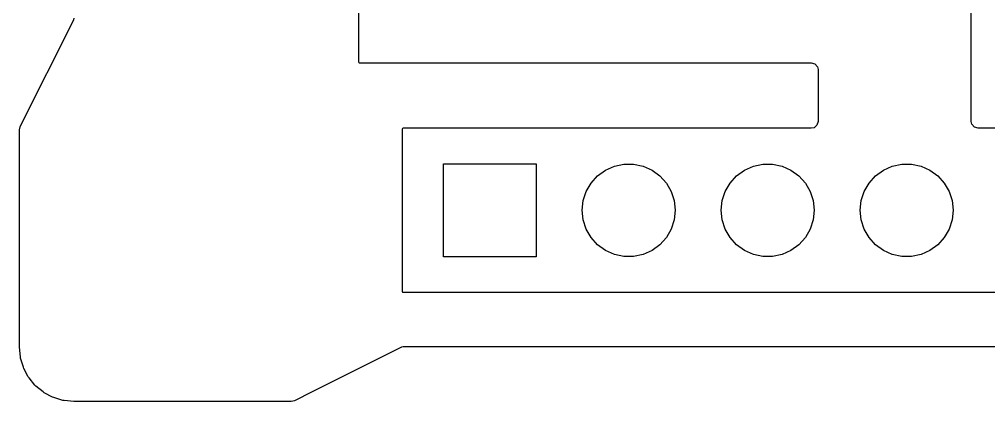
# Model space of a CAD drawing. Extents: x 4.72 to 6.3, y -4.69 to -3.11.
# Drawn here: x 4.724 to 5.422, y -4.685 to -4.41 of the extents above; entities that cross this region are included whole.
import ezdxf

# ---------------------------------------------------------------- set-up
doc = ezdxf.new("R2010")
doc.units = 0
doc.header["$MEASUREMENT"] = 0
doc.layers.add('BLACK', color=7, linetype='CONTINUOUS')

msp = doc.modelspace()

# ---------------------------------------------------------------- linework, layer by layer
at = {"layer": 'BLACK', "linetype": 'CONTINUOUS'}
for p, q in [((5.40945, -4.48323), (5.40945, -3.61489)), ((4.9685, -4.20132), (4.9685, -4.44023)), ((4.72501, -4.48698), (4.76352, -4.40997)), ((4.76352, -4.40997), (4.76378, -4.40887)), ((4.9685, -4.44023), (4.96868, -4.44083)), ((4.96868, -4.44083), (4.96873, -4.44088)), ((4.96873, -4.44088), (4.96904, -4.44094)), ((4.96904, -4.44094), (5.29425, -4.44094)), ((5.29425, -4.44094), (5.29693, -4.44173)), ((5.29693, -4.44173), (5.29876, -4.44384)), ((5.29876, -4.44384), (5.29921, -4.44591)), ((5.29921, -4.44591), (5.29921, -4.48323)), ((5.29921, -4.48323), (5.29843, -4.48591)), ((5.4099, -4.48529), (5.40945, -4.48323)), ((5.41173, -4.4874), (5.4099, -4.48529)), ((4.72441, -4.48936), (4.72493, -4.48714)), ((4.72441, -4.64543), (4.72441, -4.48936)), ((4.72493, -4.48714), (4.72501, -4.48698)), ((5.00007, -4.48842), (5, -4.48872)), ((5, -4.48872), (5, -4.60559)), ((5.00011, -4.48837), (5.00007, -4.48842)), ((5.00071, -4.48819), (5.00011, -4.48837)), ((5.29425, -4.48819), (5.00071, -4.48819)), ((5.29631, -4.48774), (5.29425, -4.48819)), ((5.29843, -4.48591), (5.29631, -4.48774)), ((5.41441, -4.48819), (5.41173, -4.4874)), ((6.02309, -4.48819), (5.41441, -4.48819)), ((5.02953, -4.58071), (5.02953, -4.51378)), ((5.02953, -4.51378), (5.09646, -4.51378)), ((5.09646, -4.51378), (5.09646, -4.58071)), ((5.1406, -4.52238), (5.14626, -4.51826)), ((5.14626, -4.51826), (5.15265, -4.51542)), ((5.15265, -4.51542), (5.15949, -4.51396)), ((5.15949, -4.51396), (5.16649, -4.51396)), ((5.16649, -4.51396), (5.17333, -4.51542)), ((5.17333, -4.51542), (5.17972, -4.51826)), ((5.17972, -4.51826), (5.18538, -4.52238)), ((5.2406, -4.52238), (5.24626, -4.51826)), ((5.24626, -4.51826), (5.25265, -4.51542)), ((5.25265, -4.51542), (5.25949, -4.51396)), ((5.25949, -4.51396), (5.26649, -4.51396)), ((5.26649, -4.51396), (5.27333, -4.51542)), ((5.27333, -4.51542), (5.27972, -4.51826)), ((5.27972, -4.51826), (5.28538, -4.52238)), ((5.3406, -4.52238), (5.34626, -4.51826)), ((5.34626, -4.51826), (5.35265, -4.51542)), ((5.35265, -4.51542), (5.35949, -4.51396)), ((5.35949, -4.51396), (5.36649, -4.51396)), ((5.36649, -4.51396), (5.37333, -4.51542)), ((5.37333, -4.51542), (5.37972, -4.51826)), ((5.37972, -4.51826), (5.38538, -4.52238)), ((5.13592, -4.52757), (5.1406, -4.52238)), ((5.18538, -4.52238), (5.19007, -4.52757)), ((5.23592, -4.52757), (5.2406, -4.52238)), ((5.28538, -4.52238), (5.29007, -4.52757)), ((5.33592, -4.52757), (5.3406, -4.52238)), ((5.38538, -4.52238), (5.39007, -4.52757)), ((5.13026, -4.54029), (5.13242, -4.53363)), ((5.13242, -4.53363), (5.13592, -4.52757)), ((5.19007, -4.52757), (5.19356, -4.53363)), ((5.19356, -4.53363), (5.19573, -4.54029)), ((5.23026, -4.54029), (5.23242, -4.53363)), ((5.23242, -4.53363), (5.23592, -4.52757)), ((5.29007, -4.52757), (5.29356, -4.53363)), ((5.29356, -4.53363), (5.29573, -4.54029)), ((5.33026, -4.54029), (5.33242, -4.53363)), ((5.33242, -4.53363), (5.33592, -4.52757)), ((5.39007, -4.52757), (5.39356, -4.53363)), ((5.39356, -4.53363), (5.39573, -4.54029)), ((5.12953, -4.54724), (5.13026, -4.54029)), ((5.19573, -4.54029), (5.19646, -4.54724)), ((5.22953, -4.54724), (5.23026, -4.54029)), ((5.29573, -4.54029), (5.29646, -4.54724)), ((5.32953, -4.54724), (5.33026, -4.54029)), ((5.39573, -4.54029), (5.39646, -4.54724)), ((5.13026, -4.5542), (5.12953, -4.54724)), ((5.19646, -4.54724), (5.19573, -4.5542)), ((5.23026, -4.5542), (5.22953, -4.54724)), ((5.29646, -4.54724), (5.29573, -4.5542)), ((5.33026, -4.5542), (5.32953, -4.54724)), ((5.39646, -4.54724), (5.39573, -4.5542)), ((5.13242, -4.56086), (5.13026, -4.5542)), ((5.19573, -4.5542), (5.19356, -4.56086)), ((5.23242, -4.56086), (5.23026, -4.5542)), ((5.29573, -4.5542), (5.29356, -4.56086)), ((5.33242, -4.56086), (5.33026, -4.5542)), ((5.39573, -4.5542), (5.39356, -4.56086)), ((5.13592, -4.56691), (5.13242, -4.56086)), ((5.19356, -4.56086), (5.19007, -4.56691)), ((5.23592, -4.56691), (5.23242, -4.56086)), ((5.29356, -4.56086), (5.29007, -4.56691)), ((5.33592, -4.56691), (5.33242, -4.56086)), ((5.39356, -4.56086), (5.39007, -4.56691)), ((5.1406, -4.57211), (5.13592, -4.56691)), ((5.19007, -4.56691), (5.18538, -4.57211)), ((5.2406, -4.57211), (5.23592, -4.56691)), ((5.29007, -4.56691), (5.28538, -4.57211)), ((5.3406, -4.57211), (5.33592, -4.56691)), ((5.39007, -4.56691), (5.38538, -4.57211)), ((5.14626, -4.57623), (5.1406, -4.57211)), ((5.18538, -4.57211), (5.17972, -4.57623)), ((5.24626, -4.57623), (5.2406, -4.57211)), ((5.28538, -4.57211), (5.27972, -4.57623)), ((5.34626, -4.57623), (5.3406, -4.57211)), ((5.38538, -4.57211), (5.37972, -4.57623)), ((5.09646, -4.58071), (5.02953, -4.58071)), ((5.15265, -4.57907), (5.14626, -4.57623)), ((5.15949, -4.58053), (5.15265, -4.57907)), ((5.16649, -4.58053), (5.15949, -4.58053)), ((5.17333, -4.57907), (5.16649, -4.58053)), ((5.17972, -4.57623), (5.17333, -4.57907)), ((5.25265, -4.57907), (5.24626, -4.57623)), ((5.25949, -4.58053), (5.25265, -4.57907)), ((5.26649, -4.58053), (5.25949, -4.58053)), ((5.27333, -4.57907), (5.26649, -4.58053)), ((5.27972, -4.57623), (5.27333, -4.57907)), ((5.35265, -4.57907), (5.34626, -4.57623)), ((5.35949, -4.58053), (5.35265, -4.57907)), ((5.36649, -4.58053), (5.35949, -4.58053)), ((5.37333, -4.57907), (5.36649, -4.58053)), ((5.37972, -4.57623), (5.37333, -4.57907)), ((5, -4.60559), (5.00018, -4.60619)), ((5.00018, -4.60619), (5.00023, -4.60623)), ((5.00023, -4.60623), (5.00053, -4.6063)), ((5.00053, -4.6063), (6.02291, -4.6063)), ((4.72443, -4.64591), (4.72441, -4.64543)), ((5.00058, -4.64567), (4.99948, -4.64593)), ((6.02304, -4.64567), (5.00058, -4.64567)), ((4.72512, -4.65286), (4.72443, -4.64591)), ((4.99948, -4.64593), (4.9482, -4.67157)), ((4.72531, -4.65382), (4.72512, -4.65286)), ((4.72726, -4.66027), (4.72531, -4.65382)), ((4.72764, -4.66117), (4.72726, -4.66027)), ((4.73081, -4.66711), (4.72764, -4.66117)), ((4.73135, -4.66792), (4.73081, -4.66711)), ((4.73563, -4.67313), (4.73135, -4.66792)), ((4.73632, -4.67382), (4.73563, -4.67313)), ((4.9482, -4.67157), (4.93515, -4.67809)), ((4.9482, -4.67157), (4.9482, -4.67157)), ((4.74153, -4.67809), (4.73632, -4.67382)), ((4.74234, -4.67863), (4.74153, -4.67809)), ((4.74828, -4.68181), (4.74234, -4.67863)), ((4.93515, -4.67809), (4.92231, -4.68452)), ((4.74918, -4.68218), (4.74828, -4.68181)), ((4.75563, -4.68414), (4.74918, -4.68218)), ((4.75659, -4.68433), (4.75563, -4.68414)), ((4.76354, -4.68502), (4.75659, -4.68433)), ((4.76402, -4.68504), (4.76354, -4.68502)), ((4.92009, -4.68504), (4.76402, -4.68504)), ((4.92231, -4.68452), (4.92009, -4.68504))]:
    msp.add_line(p, q, dxfattribs=at)

doc.saveas('drawing.dxf')
